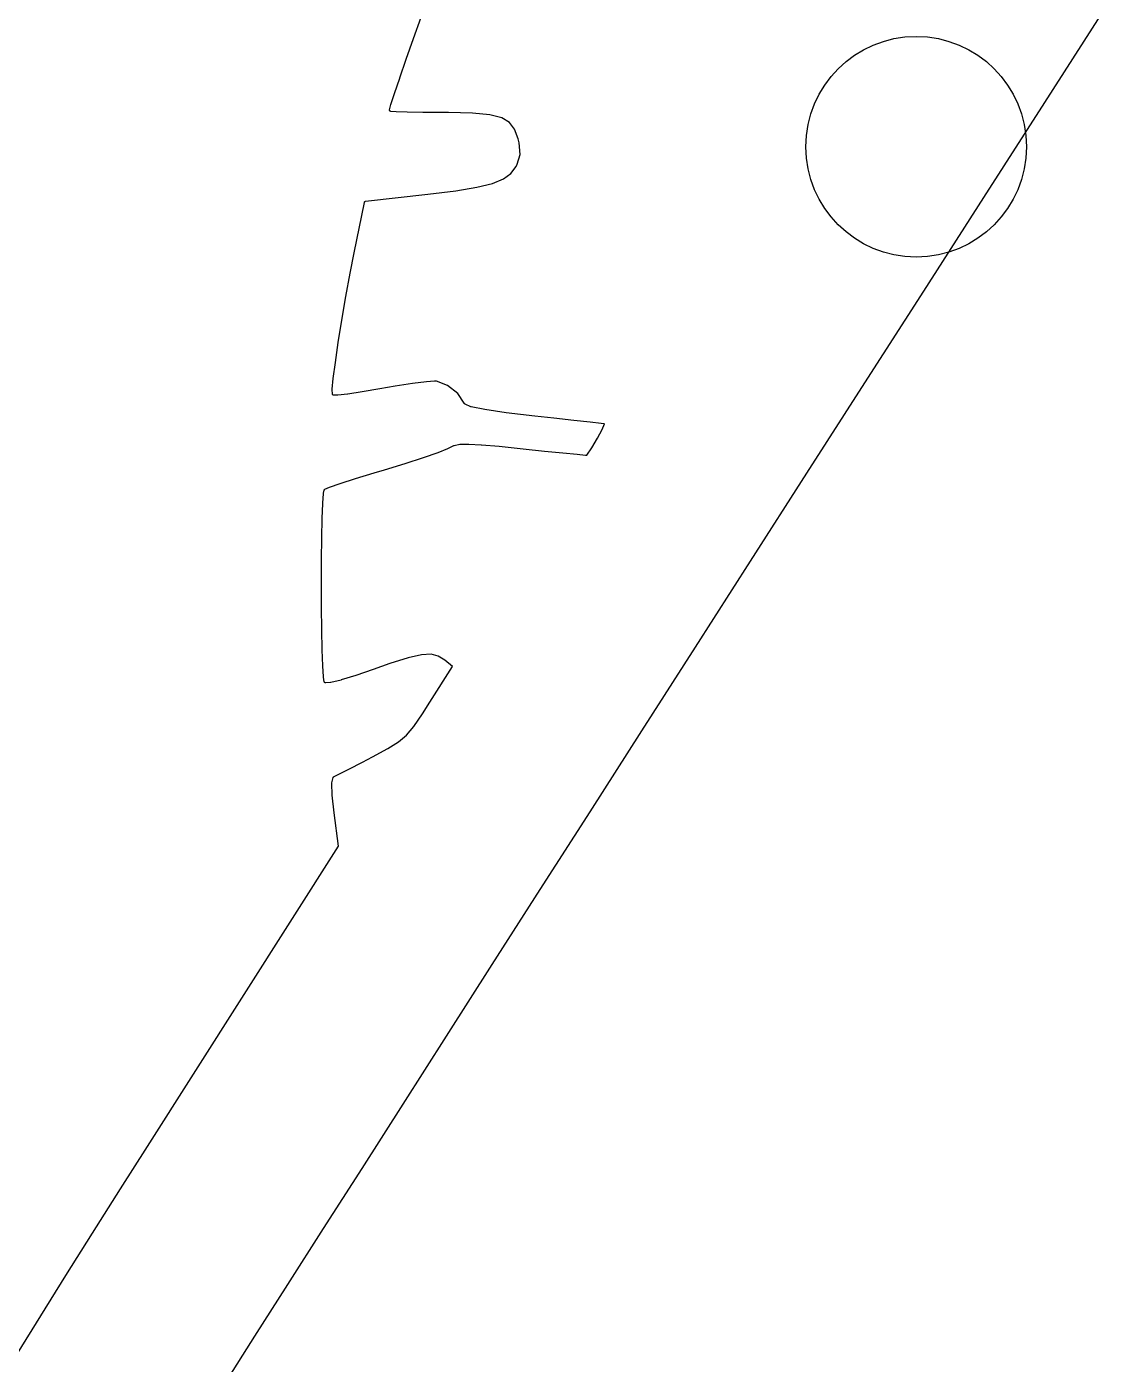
# Model space of a CAD drawing. Extents: x 4.86 to 6.83, y -5.61 to -2.67.
# Drawn here: x 5.5695 to 5.725, y -3.4022 to -3.2112 of the extents above; entities that cross this region are included whole.
import ezdxf

# ---------------------------------------------------------------- set-up
doc = ezdxf.new("R2010")
doc.units = 0
doc.header["$MEASUREMENT"] = 0
doc.layers.add('BLACK', color=7, linetype='CONTINUOUS')

msp = doc.modelspace()

# ---------------------------------------------------------------- linework, layer by layer
at = {"layer": 'BLACK', "linetype": 'CONTINUOUS'}
for p, q in [((5.72503, -3.20606), (5.71478, -3.22202)), ((5.62469, -3.21288), (5.62579, -3.20984)), ((5.62364, -3.21584), (5.62469, -3.21288)), ((5.62469, -3.21288), (5.62469, -3.21288)), ((5.62469, -3.21288), (5.62469, -3.21288)), ((5.62271, -3.21853), (5.62364, -3.21585)), ((5.62364, -3.21585), (5.62364, -3.21584)), ((5.62364, -3.21584), (5.62364, -3.21584)), ((5.62195, -3.22076), (5.62271, -3.21854)), ((5.62271, -3.21854), (5.62271, -3.21853)), ((5.62271, -3.21853), (5.62271, -3.21853)), ((5.62145, -3.22233), (5.62195, -3.22076)), ((5.62195, -3.22076), (5.62195, -3.22076)), ((5.62195, -3.22076), (5.62195, -3.22076)), ((5.62126, -3.22307), (5.62127, -3.22306)), ((5.62126, -3.22308), (5.62126, -3.22307)), ((5.62126, -3.22309), (5.62126, -3.22308)), ((5.62126, -3.2231), (5.62126, -3.22309)), ((5.62126, -3.22311), (5.62126, -3.2231)), ((5.62126, -3.22312), (5.62126, -3.22311)), ((5.62126, -3.22313), (5.62126, -3.22312)), ((5.62126, -3.22314), (5.62126, -3.22313)), ((5.62127, -3.22306), (5.62145, -3.22234)), ((5.62145, -3.22234), (5.62145, -3.22233)), ((5.62145, -3.22234), (5.62145, -3.22234)), ((5.62145, -3.22234), (5.62145, -3.22234)), ((5.71478, -3.22202), (5.70606, -3.2356)), ((5.71478, -3.22202), (5.71478, -3.22202)), ((5.62126, -3.22315), (5.62126, -3.22314)), ((5.62127, -3.22316), (5.62126, -3.22315)), ((5.62127, -3.22317), (5.62127, -3.22316)), ((5.62127, -3.22318), (5.62127, -3.22317)), ((5.62128, -3.22318), (5.62127, -3.22318)), ((5.62128, -3.22319), (5.62128, -3.22318)), ((5.62128, -3.2232), (5.62128, -3.22319)), ((5.62129, -3.22321), (5.62128, -3.2232)), ((5.62129, -3.22322), (5.62129, -3.22321)), ((5.6213, -3.22323), (5.62129, -3.22322)), ((5.62131, -3.22324), (5.6213, -3.22323)), ((5.6213, -3.22323), (5.6213, -3.22323)), ((5.62132, -3.22325), (5.62131, -3.22324)), ((5.62132, -3.22326), (5.62132, -3.22325)), ((5.62133, -3.22326), (5.62132, -3.22326)), ((5.62134, -3.22327), (5.62133, -3.22326)), ((5.62135, -3.22327), (5.62134, -3.22327)), ((5.62136, -3.22328), (5.62135, -3.22327)), ((5.62138, -3.22329), (5.62136, -3.22328)), ((5.62136, -3.22328), (5.62136, -3.22328)), ((5.62139, -3.2233), (5.62138, -3.22329)), ((5.62138, -3.22329), (5.62138, -3.22329)), ((5.6214, -3.2233), (5.62139, -3.2233)), ((5.62141, -3.22331), (5.6214, -3.2233)), ((5.62142, -3.22331), (5.62141, -3.22331)), ((5.62144, -3.22331), (5.62142, -3.22331)), ((5.62142, -3.22331), (5.62142, -3.22331)), ((5.62145, -3.22332), (5.62144, -3.22331)), ((5.62146, -3.22332), (5.62145, -3.22332)), ((5.62218, -3.22338), (5.62146, -3.22332)), ((5.62146, -3.22332), (5.62146, -3.22332)), ((5.62146, -3.22332), (5.62146, -3.22332)), ((5.62219, -3.22338), (5.62218, -3.22338)), ((5.62218, -3.22338), (5.62218, -3.22338)), ((5.62377, -3.22343), (5.62219, -3.22338)), ((5.62219, -3.22338), (5.62219, -3.22338)), ((5.62601, -3.22346), (5.62377, -3.22343)), ((5.62377, -3.22343), (5.62377, -3.22343)), ((5.62377, -3.22343), (5.62377, -3.22343)), ((5.6287, -3.22347), (5.62601, -3.22346)), ((5.62601, -3.22346), (5.62601, -3.22346)), ((5.62601, -3.22346), (5.62601, -3.22346)), ((5.62871, -3.22347), (5.6287, -3.22347)), ((5.62969, -3.22347), (5.62871, -3.22347)), ((5.63309, -3.22355), (5.62969, -3.22347)), ((5.63556, -3.22378), (5.63309, -3.22355)), ((5.63727, -3.22421), (5.63556, -3.22378)), ((5.63839, -3.22488), (5.63727, -3.22421)), ((5.63911, -3.22586), (5.63839, -3.22488)), ((5.63961, -3.22723), (5.63911, -3.22586)), ((5.63975, -3.2278), (5.63961, -3.22723)), ((5.6399, -3.22944), (5.63975, -3.2278)), ((5.63949, -3.23082), (5.6399, -3.22944)), ((5.63752, -3.23294), (5.63858, -3.23215)), ((5.63858, -3.23215), (5.63932, -3.23116)), ((5.63932, -3.23116), (5.63949, -3.23082)), ((5.63071, -3.23463), (5.63374, -3.23413)), ((5.63374, -3.23413), (5.63596, -3.23358)), ((5.63596, -3.23358), (5.63752, -3.23294)), ((5.6162, -3.24351), (5.61766, -3.23629)), ((5.61766, -3.23627), (5.61767, -3.23626)), ((5.61766, -3.23628), (5.61766, -3.23627)), ((5.61766, -3.23629), (5.61766, -3.23628)), ((5.61766, -3.23629), (5.61766, -3.23629)), ((5.61767, -3.23625), (5.61768, -3.23624)), ((5.61767, -3.23626), (5.61767, -3.23625)), ((5.61768, -3.23624), (5.61769, -3.23623)), ((5.61768, -3.23624), (5.61768, -3.23624)), ((5.61769, -3.23622), (5.6177, -3.23621)), ((5.61769, -3.23623), (5.61769, -3.23622)), ((5.6177, -3.23621), (5.6177, -3.2362)), ((5.6177, -3.2362), (5.61771, -3.2362)), ((5.61771, -3.2362), (5.61772, -3.23619)), ((5.61772, -3.23619), (5.61772, -3.23618)), ((5.61772, -3.23618), (5.61773, -3.23618)), ((5.61773, -3.23618), (5.61774, -3.23617)), ((5.61774, -3.23617), (5.61775, -3.23616)), ((5.61775, -3.23616), (5.61775, -3.23616)), ((5.61775, -3.23616), (5.61776, -3.23616)), ((5.61776, -3.23616), (5.61777, -3.23615)), ((5.61777, -3.23615), (5.61778, -3.23614)), ((5.61778, -3.23614), (5.61779, -3.23614)), ((5.61779, -3.23614), (5.61779, -3.23614)), ((5.61779, -3.23614), (5.6178, -3.23614)), ((5.6178, -3.23614), (5.61782, -3.23613)), ((5.61782, -3.23613), (5.61782, -3.23613)), ((5.61782, -3.23613), (5.61783, -3.23613)), ((5.61783, -3.23613), (5.62671, -3.23512)), ((5.62671, -3.23512), (5.63071, -3.23463)), ((5.70606, -3.2356), (5.6975, -3.24895)), ((5.61564, -3.24638), (5.6162, -3.24351)), ((5.6162, -3.24351), (5.6162, -3.24351)), ((5.61503, -3.24975), (5.61564, -3.24638)), ((5.61564, -3.24638), (5.61564, -3.24638)), ((5.61564, -3.24638), (5.61564, -3.24638)), ((5.61445, -3.25312), (5.61503, -3.24975)), ((5.61503, -3.24975), (5.61503, -3.24975)), ((5.61503, -3.24975), (5.61503, -3.24975)), ((5.6975, -3.24895), (5.68908, -3.26207)), ((5.6975, -3.24895), (5.6975, -3.24895)), ((5.61394, -3.25631), (5.61445, -3.25312)), ((5.61445, -3.25312), (5.61445, -3.25312)), ((5.61353, -3.25914), (5.61394, -3.25631)), ((5.61394, -3.25631), (5.61394, -3.25631)), ((5.61394, -3.25631), (5.61394, -3.25631)), ((5.61323, -3.26142), (5.61353, -3.25914)), ((5.61353, -3.25914), (5.61353, -3.25914)), ((5.61353, -3.25914), (5.61353, -3.25914)), ((5.61353, -3.25914), (5.61353, -3.25914)), ((5.61308, -3.26298), (5.61323, -3.26143)), ((5.61308, -3.26299), (5.61308, -3.26298)), ((5.61308, -3.26301), (5.61308, -3.26299)), ((5.61312, -3.26366), (5.61308, -3.26301)), ((5.61308, -3.26301), (5.61308, -3.26301)), ((5.61323, -3.26143), (5.61323, -3.26142)), ((5.61323, -3.26142), (5.61323, -3.26142)), ((5.61323, -3.26143), (5.61323, -3.26143)), ((5.61985, -3.26293), (5.61735, -3.26336)), ((5.62208, -3.26255), (5.61985, -3.26293)), ((5.61985, -3.26293), (5.61985, -3.26293)), ((5.62455, -3.26216), (5.62208, -3.26255)), ((5.62653, -3.2619), (5.62455, -3.26216)), ((5.62769, -3.2618), (5.62653, -3.2619)), ((5.62798, -3.26182), (5.62769, -3.2618)), ((5.62955, -3.26243), (5.62798, -3.26182)), ((5.63101, -3.26358), (5.62955, -3.26243)), ((5.68908, -3.26207), (5.68082, -3.27494)), ((5.68908, -3.26207), (5.68908, -3.26207)), ((5.61312, -3.26367), (5.61312, -3.26366)), ((5.61312, -3.26368), (5.61312, -3.26367)), ((5.61312, -3.26369), (5.61312, -3.26368)), ((5.61313, -3.26371), (5.61312, -3.26369)), ((5.61312, -3.26369), (5.61312, -3.26369)), ((5.61313, -3.26372), (5.61313, -3.26371)), ((5.61313, -3.26373), (5.61313, -3.26372)), ((5.61313, -3.26372), (5.61313, -3.26372)), ((5.61314, -3.26374), (5.61313, -3.26373)), ((5.61315, -3.26375), (5.61314, -3.26374)), ((5.61315, -3.26376), (5.61315, -3.26375)), ((5.61316, -3.26377), (5.61315, -3.26376)), ((5.61315, -3.26376), (5.61315, -3.26376)), ((5.61317, -3.26378), (5.61316, -3.26377)), ((5.61318, -3.26379), (5.61317, -3.26378)), ((5.61319, -3.2638), (5.61318, -3.26379)), ((5.61318, -3.26379), (5.61318, -3.26379)), ((5.6132, -3.26381), (5.61319, -3.2638)), ((5.61321, -3.26381), (5.6132, -3.26381)), ((5.6132, -3.26381), (5.6132, -3.26381)), ((5.61322, -3.26382), (5.61321, -3.26381)), ((5.61323, -3.26383), (5.61322, -3.26382)), ((5.61324, -3.26383), (5.61323, -3.26383)), ((5.61326, -3.26383), (5.61324, -3.26383)), ((5.61324, -3.26383), (5.61324, -3.26383)), ((5.61327, -3.26384), (5.61326, -3.26383)), ((5.61328, -3.26384), (5.61327, -3.26384)), ((5.6133, -3.26384), (5.61328, -3.26384)), ((5.61328, -3.26384), (5.61328, -3.26384)), ((5.61331, -3.26384), (5.6133, -3.26384)), ((5.61384, -3.26384), (5.61331, -3.26384)), ((5.61331, -3.26384), (5.61331, -3.26384)), ((5.61385, -3.26384), (5.61384, -3.26384)), ((5.61386, -3.26384), (5.61385, -3.26384)), ((5.61527, -3.26367), (5.61386, -3.26384)), ((5.61386, -3.26384), (5.61386, -3.26384)), ((5.61528, -3.26367), (5.61527, -3.26367)), ((5.61527, -3.26367), (5.61527, -3.26367)), ((5.61527, -3.26367), (5.61527, -3.26367)), ((5.61734, -3.26336), (5.61528, -3.26367)), ((5.61735, -3.26336), (5.61734, -3.26336)), ((5.61734, -3.26336), (5.61734, -3.26336)), ((5.61735, -3.26336), (5.61735, -3.26336)), ((5.63191, -3.26496), (5.63101, -3.26358)), ((5.63194, -3.26502), (5.63191, -3.26496)), ((5.63195, -3.26502), (5.63194, -3.26502)), ((5.63196, -3.26503), (5.63195, -3.26502)), ((5.63195, -3.26502), (5.63195, -3.26502)), ((5.63197, -3.26505), (5.63196, -3.26503)), ((5.63198, -3.26506), (5.63197, -3.26505)), ((5.63197, -3.26505), (5.63197, -3.26505)), ((5.63197, -3.26505), (5.63197, -3.26505)), ((5.632, -3.26507), (5.63198, -3.26506)), ((5.632, -3.26508), (5.632, -3.26507)), ((5.632, -3.26507), (5.632, -3.26507)), ((5.63202, -3.26508), (5.632, -3.26508)), ((5.63203, -3.26509), (5.63202, -3.26508)), ((5.63203, -3.2651), (5.63203, -3.26509)), ((5.63203, -3.26509), (5.63203, -3.26509)), ((5.63204, -3.2651), (5.63203, -3.2651)), ((5.63288, -3.26546), (5.63204, -3.2651)), ((5.6329, -3.26546), (5.63288, -3.26546)), ((5.63292, -3.26547), (5.6329, -3.26546)), ((5.63486, -3.26588), (5.63292, -3.26547)), ((5.63292, -3.26547), (5.63292, -3.26547)), ((5.63487, -3.26588), (5.63486, -3.26588)), ((5.63488, -3.26588), (5.63487, -3.26588)), ((5.63487, -3.26588), (5.63487, -3.26588)), ((5.6379, -3.26633), (5.63488, -3.26588)), ((5.63791, -3.26633), (5.6379, -3.26633)), ((5.6379, -3.26633), (5.6379, -3.26633)), ((5.6379, -3.26633), (5.6379, -3.26633)), ((5.642, -3.26682), (5.63791, -3.26633)), ((5.64471, -3.26712), (5.642, -3.26682)), ((5.642, -3.26682), (5.642, -3.26682)), ((5.642, -3.26682), (5.642, -3.26682)), ((5.64472, -3.26712), (5.64471, -3.26712)), ((5.64757, -3.26743), (5.64472, -3.26712)), ((5.64758, -3.26743), (5.64757, -3.26743)), ((5.64757, -3.26743), (5.64757, -3.26743)), ((5.64989, -3.26768), (5.64758, -3.26743)), ((5.65147, -3.26785), (5.64989, -3.26768)), ((5.64989, -3.26768), (5.64989, -3.26768)), ((5.64989, -3.26768), (5.64989, -3.26768)), ((5.65095, -3.26997), (5.65162, -3.26871)), ((5.65148, -3.26785), (5.65147, -3.26785)), ((5.65147, -3.26785), (5.65147, -3.26785)), ((5.65196, -3.26789), (5.65148, -3.26785)), ((5.65162, -3.26871), (5.65196, -3.26789)), ((5.6305, -3.27099), (5.63131, -3.27083)), ((5.63131, -3.27083), (5.63132, -3.27083)), ((5.63132, -3.27083), (5.63133, -3.27083)), ((5.63133, -3.27083), (5.63135, -3.27082)), ((5.63135, -3.27082), (5.63256, -3.27079)), ((5.63256, -3.27079), (5.63256, -3.27079)), ((5.63256, -3.27079), (5.63257, -3.27079)), ((5.63257, -3.27079), (5.63258, -3.27079)), ((5.63258, -3.27079), (5.63436, -3.27089)), ((5.65015, -3.27133), (5.65095, -3.26997)), ((5.62348, -3.27357), (5.62611, -3.27272)), ((5.62611, -3.27272), (5.62821, -3.27199)), ((5.62821, -3.27199), (5.62956, -3.27145)), ((5.62956, -3.27145), (5.62986, -3.27129)), ((5.62986, -3.27129), (5.62987, -3.27129)), ((5.62987, -3.27129), (5.63046, -3.271)), ((5.62987, -3.27129), (5.62987, -3.27129)), ((5.62987, -3.27129), (5.62987, -3.27129)), ((5.63046, -3.271), (5.63046, -3.271)), ((5.63046, -3.271), (5.63046, -3.271)), ((5.63046, -3.271), (5.63047, -3.271)), ((5.63047, -3.271), (5.63048, -3.271)), ((5.63048, -3.271), (5.63049, -3.27099)), ((5.63049, -3.27099), (5.6305, -3.27099)), ((5.6305, -3.27099), (5.6305, -3.27099)), ((5.63436, -3.27089), (5.63437, -3.27089)), ((5.63437, -3.27089), (5.63437, -3.27089)), ((5.63437, -3.27089), (5.63437, -3.27089)), ((5.63437, -3.27089), (5.63691, -3.27112)), ((5.63691, -3.27112), (5.63691, -3.27112)), ((5.63691, -3.27112), (5.63692, -3.27112)), ((5.63692, -3.27112), (5.64034, -3.27148)), ((5.64034, -3.27148), (5.64034, -3.27148)), ((5.64034, -3.27148), (5.64339, -3.27181)), ((5.64339, -3.27181), (5.64339, -3.27181)), ((5.64339, -3.27181), (5.64601, -3.27207)), ((5.64601, -3.27207), (5.64601, -3.27207)), ((5.64601, -3.27207), (5.64803, -3.27226)), ((5.64803, -3.27226), (5.64926, -3.27236)), ((5.64926, -3.27236), (5.64945, -3.27236)), ((5.64945, -3.27236), (5.65015, -3.27133)), ((5.61907, -3.27491), (5.62055, -3.27447)), ((5.62055, -3.27447), (5.62348, -3.27357)), ((5.62055, -3.27447), (5.62055, -3.27447)), ((5.62348, -3.27357), (5.62348, -3.27357)), ((5.61268, -3.27697), (5.6142, -3.27644)), ((5.6142, -3.27644), (5.61639, -3.27573)), ((5.6142, -3.27644), (5.6142, -3.27644)), ((5.6142, -3.27644), (5.6142, -3.27644)), ((5.6142, -3.27644), (5.6142, -3.27644)), ((5.61639, -3.27573), (5.61907, -3.27491)), ((5.61639, -3.27573), (5.61639, -3.27573)), ((5.61639, -3.27573), (5.61639, -3.27573)), ((5.61907, -3.27491), (5.61907, -3.27491)), ((5.61907, -3.27491), (5.61907, -3.27491)), ((5.68082, -3.27494), (5.67275, -3.28753)), ((5.61172, -3.27925), (5.61182, -3.27785)), ((5.61182, -3.27782), (5.61192, -3.27739)), ((5.61182, -3.27784), (5.61182, -3.27782)), ((5.61182, -3.27785), (5.61182, -3.27784)), ((5.61182, -3.27785), (5.61182, -3.27785)), ((5.61192, -3.27737), (5.61193, -3.27736)), ((5.61192, -3.27739), (5.61192, -3.27737)), ((5.61192, -3.27739), (5.61192, -3.27739)), ((5.61193, -3.27735), (5.61194, -3.27734)), ((5.61193, -3.27736), (5.61193, -3.27735)), ((5.61193, -3.27736), (5.61193, -3.27736)), ((5.61194, -3.27733), (5.61195, -3.27732)), ((5.61194, -3.27734), (5.61194, -3.27733)), ((5.61195, -3.27732), (5.61196, -3.27731)), ((5.61195, -3.27732), (5.61195, -3.27732)), ((5.61196, -3.27731), (5.61197, -3.2773)), ((5.61197, -3.2773), (5.61197, -3.27729)), ((5.61197, -3.27729), (5.61198, -3.27729)), ((5.61198, -3.27729), (5.61199, -3.27728)), ((5.61199, -3.27728), (5.612, -3.27727)), ((5.612, -3.27727), (5.612, -3.27727)), ((5.612, -3.27727), (5.61201, -3.27727)), ((5.61201, -3.27727), (5.61202, -3.27726)), ((5.61202, -3.27726), (5.61203, -3.27725)), ((5.61203, -3.27725), (5.61267, -3.27697)), ((5.61267, -3.27697), (5.61267, -3.27697)), ((5.61267, -3.27697), (5.61268, -3.27697)), ((5.61268, -3.27697), (5.61268, -3.27697)), ((5.61164, -3.28143), (5.61172, -3.27926)), ((5.61172, -3.27926), (5.61172, -3.27925)), ((5.61172, -3.27925), (5.61172, -3.27925)), ((5.61172, -3.27925), (5.61172, -3.27925)), ((5.61159, -3.28418), (5.61164, -3.28143)), ((5.61164, -3.28143), (5.61164, -3.28143)), ((5.61164, -3.28143), (5.61164, -3.28143)), ((5.61156, -3.28734), (5.61159, -3.28419)), ((5.61159, -3.28419), (5.61159, -3.28418)), ((5.61159, -3.28418), (5.61159, -3.28418)), ((5.61155, -3.2907), (5.61156, -3.28734)), ((5.61156, -3.28734), (5.61156, -3.28734)), ((5.67275, -3.28753), (5.66488, -3.2998)), ((5.67275, -3.28753), (5.67275, -3.28753)), ((5.61156, -3.29408), (5.61155, -3.2907)), ((5.61155, -3.2907), (5.61155, -3.2907)), ((5.61156, -3.29409), (5.61156, -3.29408)), ((5.61159, -3.2973), (5.61156, -3.29409)), ((5.61165, -3.30016), (5.61159, -3.2973)), ((5.61159, -3.2973), (5.61159, -3.2973)), ((5.61172, -3.30247), (5.61165, -3.30016)), ((5.61165, -3.30016), (5.61165, -3.30016)), ((5.61165, -3.30016), (5.61165, -3.30016)), ((5.62392, -3.3013), (5.62131, -3.30214)), ((5.62582, -3.30087), (5.62392, -3.3013)), ((5.62718, -3.3008), (5.62582, -3.30087)), ((5.62821, -3.30107), (5.62718, -3.3008)), ((5.62913, -3.30167), (5.62821, -3.30107)), ((5.66488, -3.2998), (5.65724, -3.31173)), ((5.61182, -3.30405), (5.61172, -3.30247)), ((5.61172, -3.30247), (5.61172, -3.30247)), ((5.61172, -3.30247), (5.61172, -3.30247)), ((5.61172, -3.30247), (5.61172, -3.30247)), ((5.61893, -3.30298), (5.61646, -3.30384)), ((5.62131, -3.30214), (5.61893, -3.30298)), ((5.61893, -3.30298), (5.61893, -3.30298)), ((5.61893, -3.30298), (5.61893, -3.30298)), ((5.62702, -3.30765), (5.63024, -3.30256)), ((5.63024, -3.30256), (5.62913, -3.30167)), ((5.61182, -3.30406), (5.61182, -3.30405)), ((5.61183, -3.30407), (5.61182, -3.30406)), ((5.61194, -3.30473), (5.61183, -3.30407)), ((5.61183, -3.30407), (5.61183, -3.30407)), ((5.61195, -3.30473), (5.61194, -3.30473)), ((5.61195, -3.30474), (5.61195, -3.30473)), ((5.61195, -3.30475), (5.61195, -3.30474)), ((5.61196, -3.30477), (5.61195, -3.30475)), ((5.61196, -3.30478), (5.61196, -3.30477)), ((5.61196, -3.30477), (5.61196, -3.30477)), ((5.61197, -3.30479), (5.61196, -3.30478)), ((5.61197, -3.3048), (5.61197, -3.30479)), ((5.61198, -3.3048), (5.61197, -3.3048)), ((5.61198, -3.30481), (5.61198, -3.3048)), ((5.61199, -3.30482), (5.61198, -3.30481)), ((5.612, -3.30483), (5.61199, -3.30482)), ((5.61201, -3.30484), (5.612, -3.30483)), ((5.612, -3.30483), (5.612, -3.30483)), ((5.61202, -3.30485), (5.61201, -3.30484)), ((5.61201, -3.30484), (5.61201, -3.30484)), ((5.61201, -3.30484), (5.61201, -3.30484)), ((5.61203, -3.30485), (5.61202, -3.30485)), ((5.61203, -3.30486), (5.61203, -3.30485)), ((5.61204, -3.30487), (5.61203, -3.30486)), ((5.61206, -3.30487), (5.61204, -3.30487)), ((5.61204, -3.30487), (5.61204, -3.30487)), ((5.61204, -3.30487), (5.61204, -3.30487)), ((5.61208, -3.30488), (5.61206, -3.30487)), ((5.6121, -3.30489), (5.61208, -3.30488)), ((5.61208, -3.30488), (5.61208, -3.30488)), ((5.61208, -3.30488), (5.61208, -3.30488)), ((5.61211, -3.30489), (5.6121, -3.30489)), ((5.61212, -3.30489), (5.61211, -3.30489)), ((5.61211, -3.30489), (5.61211, -3.30489)), ((5.61213, -3.30489), (5.61212, -3.30489)), ((5.61215, -3.30489), (5.61213, -3.30489)), ((5.61283, -3.30486), (5.61215, -3.30489)), ((5.61215, -3.30489), (5.61215, -3.30489)), ((5.61215, -3.30489), (5.61215, -3.30489)), ((5.61215, -3.30489), (5.61215, -3.30489)), ((5.61284, -3.30486), (5.61283, -3.30486)), ((5.61286, -3.30486), (5.61284, -3.30486)), ((5.61287, -3.30486), (5.61286, -3.30486)), ((5.61435, -3.30449), (5.61287, -3.30486)), ((5.61436, -3.30449), (5.61435, -3.30449)), ((5.61437, -3.30448), (5.61436, -3.30449)), ((5.61436, -3.30449), (5.61436, -3.30449)), ((5.61645, -3.30384), (5.61437, -3.30448)), ((5.61646, -3.30384), (5.61645, -3.30384)), ((5.61646, -3.30384), (5.61646, -3.30384)), ((5.61646, -3.30384), (5.61646, -3.30384)), ((5.62596, -3.30933), (5.62702, -3.30765)), ((5.62702, -3.30765), (5.62702, -3.30765)), ((5.62475, -3.31111), (5.62596, -3.30933)), ((5.62254, -3.31332), (5.6237, -3.31235)), ((5.6237, -3.31235), (5.62475, -3.31111)), ((5.65724, -3.31173), (5.64985, -3.32328)), ((5.65724, -3.31173), (5.65724, -3.31173)), ((5.61883, -3.31544), (5.621, -3.31427)), ((5.621, -3.31427), (5.62254, -3.31332)), ((5.61546, -3.31719), (5.6174, -3.31619)), ((5.6174, -3.31619), (5.61883, -3.31544)), ((5.6174, -3.31619), (5.6174, -3.31619)), ((5.61302, -3.31915), (5.6132, -3.3184)), ((5.6132, -3.31839), (5.61321, -3.31838)), ((5.6132, -3.3184), (5.6132, -3.31839)), ((5.6132, -3.31839), (5.6132, -3.31839)), ((5.6132, -3.3184), (5.6132, -3.3184)), ((5.61321, -3.31838), (5.61322, -3.31836)), ((5.61322, -3.31836), (5.61323, -3.31834)), ((5.61322, -3.31836), (5.61322, -3.31836)), ((5.61322, -3.31836), (5.61322, -3.31836)), ((5.61323, -3.31834), (5.61324, -3.31833)), ((5.61324, -3.31832), (5.61325, -3.31831)), ((5.61324, -3.31833), (5.61324, -3.31832)), ((5.61324, -3.31833), (5.61324, -3.31833)), ((5.61325, -3.31831), (5.61326, -3.3183)), ((5.61326, -3.3183), (5.61326, -3.3183)), ((5.61326, -3.3183), (5.61327, -3.3183)), ((5.61327, -3.3183), (5.61328, -3.31829)), ((5.61328, -3.31829), (5.61329, -3.31828)), ((5.61329, -3.31828), (5.6133, -3.31828)), ((5.6133, -3.31827), (5.61333, -3.31826)), ((5.6133, -3.31828), (5.6133, -3.31827)), ((5.61333, -3.31826), (5.61333, -3.31825)), ((5.61333, -3.31825), (5.61334, -3.31825)), ((5.61334, -3.31825), (5.61403, -3.31792)), ((5.61334, -3.31825), (5.61334, -3.31825)), ((5.61403, -3.31792), (5.61546, -3.31719)), ((5.61301, -3.3192), (5.61301, -3.31919)), ((5.61301, -3.31919), (5.61302, -3.31919)), ((5.61306, -3.3209), (5.61301, -3.3192)), ((5.61302, -3.31916), (5.61302, -3.31915)), ((5.61302, -3.31915), (5.61302, -3.31915)), ((5.61302, -3.31917), (5.61302, -3.31916)), ((5.61302, -3.31918), (5.61302, -3.31917)), ((5.61302, -3.31919), (5.61302, -3.31918)), ((5.61306, -3.32091), (5.61306, -3.3209)), ((5.61306, -3.3209), (5.61306, -3.3209)), ((5.61334, -3.32345), (5.61306, -3.32091)), ((5.61306, -3.32091), (5.61306, -3.32091)), ((5.61397, -3.32818), (5.61334, -3.32345)), ((5.61334, -3.32345), (5.61334, -3.32345)), ((5.61334, -3.32345), (5.61334, -3.32345)), ((5.61334, -3.32345), (5.61334, -3.32345)), ((5.64985, -3.32328), (5.64272, -3.33441)), ((5.64985, -3.32328), (5.64985, -3.32328)), ((5.5867, -3.37106), (5.61397, -3.32818)), ((5.64272, -3.33441), (5.63588, -3.3451)), ((5.64272, -3.33441), (5.64272, -3.33441)), ((5.63588, -3.3451), (5.62934, -3.35532)), ((5.63588, -3.3451), (5.63588, -3.3451)), ((5.62934, -3.35532), (5.62314, -3.36503)), ((5.62314, -3.36503), (5.61728, -3.3742)), ((5.62314, -3.36503), (5.62314, -3.36503)), ((5.58283, -3.37714), (5.5867, -3.37106)), ((5.5867, -3.37106), (5.5867, -3.37106)), ((5.61728, -3.3742), (5.61179, -3.3828)), ((5.61728, -3.3742), (5.61728, -3.3742)), ((5.57886, -3.38343), (5.58283, -3.37714)), ((5.58283, -3.37714), (5.58283, -3.37714)), ((5.58283, -3.37714), (5.58283, -3.37714)), ((5.57505, -3.38949), (5.57886, -3.38343)), ((5.57886, -3.38343), (5.57886, -3.38343)), ((5.61179, -3.3828), (5.60668, -3.3908)), ((5.61179, -3.3828), (5.61179, -3.3828)), ((5.57145, -3.39524), (5.57505, -3.38949)), ((5.57505, -3.38949), (5.57505, -3.38949)), ((5.57505, -3.38949), (5.57505, -3.38949)), ((5.60668, -3.3908), (5.60199, -3.39816)), ((5.56811, -3.40061), (5.57145, -3.39524)), ((5.57145, -3.39524), (5.57145, -3.39524)), ((5.57145, -3.39524), (5.57145, -3.39524)), ((5.60199, -3.39816), (5.59772, -3.40485))]:
    msp.add_line(p, q, dxfattribs=at)
at = {"layer": 'BLACK'}
msp.add_circle((5.69646, -3.22835), 0.01575, dxfattribs=at)

doc.saveas('drawing.dxf')
